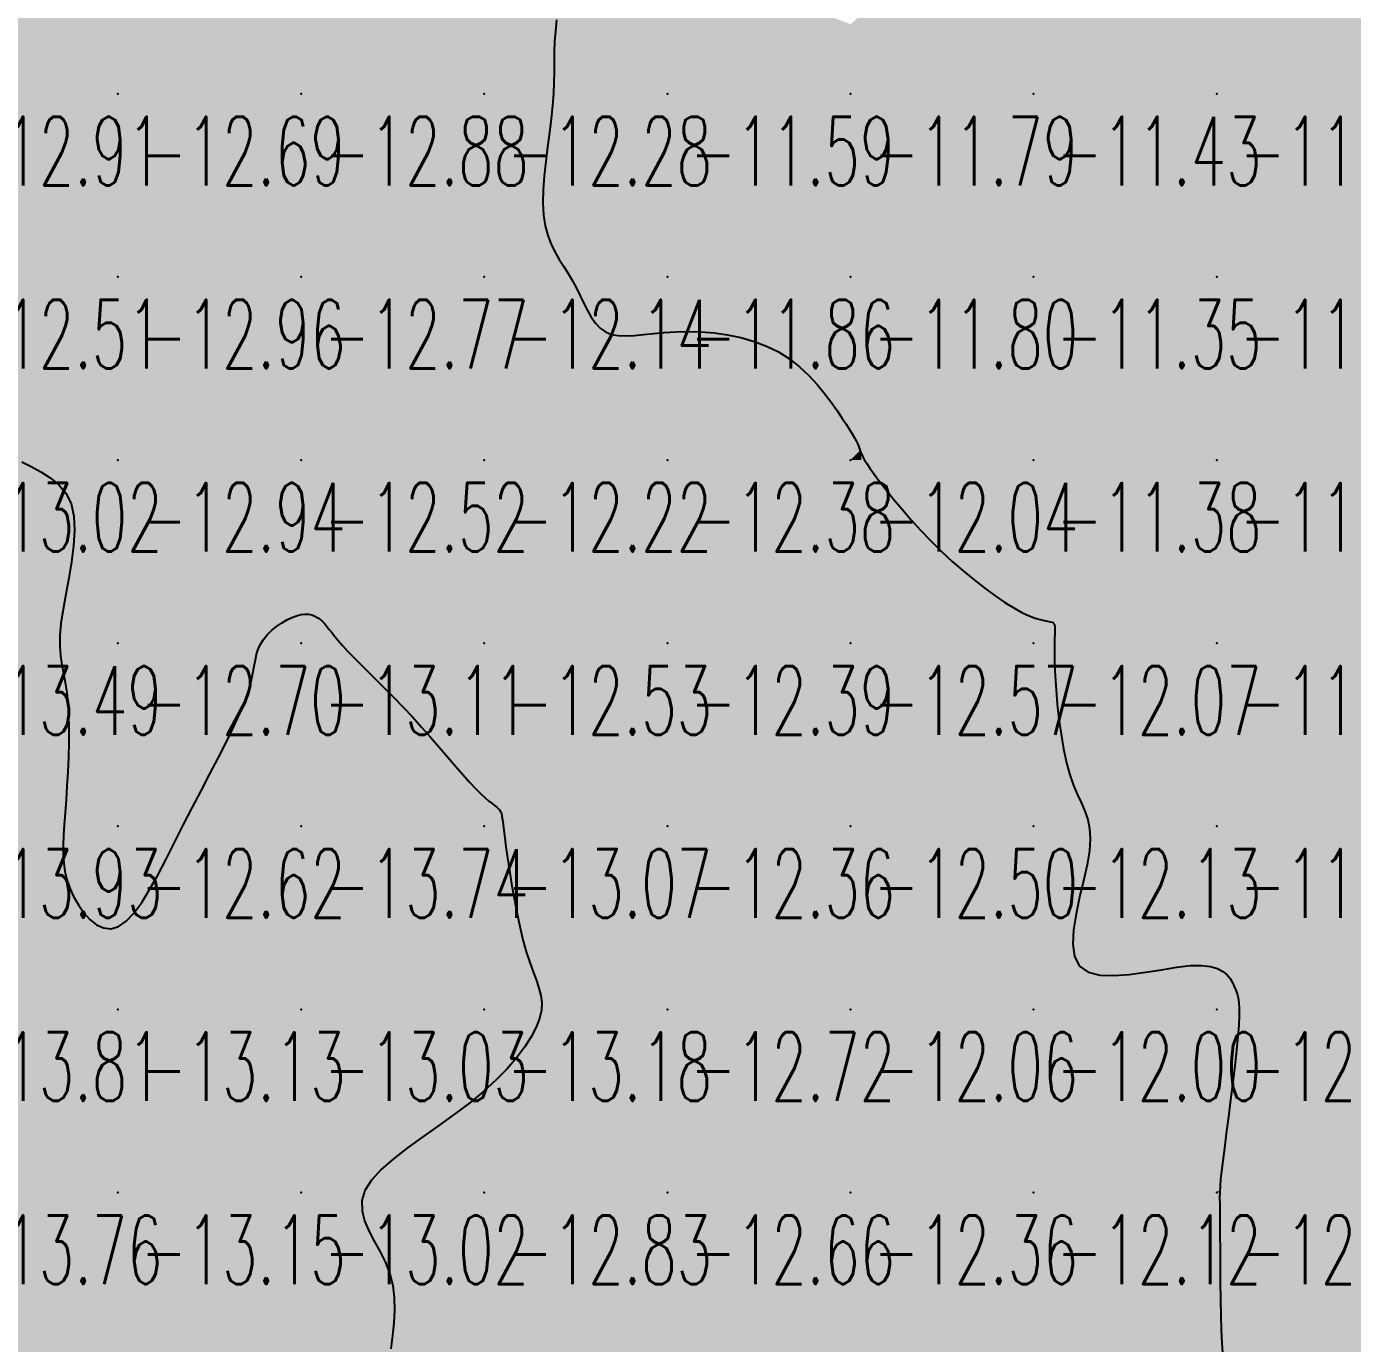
# Model space of a CAD drawing. Header units: millimetres. Extents: x 88261 to 90953, y 390274 to 392322.
# Drawn here: x 89835.3 to 89907.7, y 390839 to 390910.9 of the extents above; entities that cross this region are included whole.
import ezdxf
from ezdxf.enums import TextEntityAlignment as Align

# ---------------------------------------------------------------- set-up
doc = ezdxf.new("R2010")
doc.units = ezdxf.units.MM
doc.header["$LTSCALE"] = 25
for name, color, linetype in [('CN_03_00', 7, 'Continuous'), ('COTEAlt', 7, 'Continuous'), ('TN_COLORIAGE', 7, 'Continuous')]:
    doc.layers.add(name, color=color, linetype=linetype)
doc.styles.add('Simplex 1.0', font='Simplex.shx', dxfattribs={"width": 0.99, "height": 2.5})
doc.styles.get("Standard").update_dxf_attribs({"font": 'times.ttf'})

# ---------------------------------------------------------------- blocks, each defined once
blk = doc.blocks.new('COTE')
at = {"color": 0}
blk.add_point((0, 0), dxfattribs=at)
at = {"layer": 'COTEAlt'}
blk.add_attdef('ALT', text='', height=3.75, dxfattribs=at).set_placement((1.25, -1.25), align=Align.TOP_LEFT)

msp = doc.modelspace()

# ---------------------------------------------------------------- linework, layer by layer
at = {"layer": 'CN_03_00', "flags": 128}
for points, elevation in [([(89864.2, 390911.272), (89864.132, 390910.667), (89864.093, 390910.095), (89864.074, 390909.541), (89864.067, 390908.993), (89864.063, 390908.438), (89864.054, 390907.861), (89864.03, 390907.251), (89863.983, 390906.592), (89863.908, 390905.879), (89863.813, 390905.122), (89863.71, 390904.338), (89863.611, 390903.545), (89863.526, 390902.759), (89863.469, 390901.998), (89863.45, 390901.279), (89863.482, 390900.619), (89863.573, 390900.03), (89863.715, 390899.505), (89863.899, 390899.032), (89864.113, 390898.599), (89864.348, 390898.194), (89864.593, 390897.805), (89864.837, 390897.42), (89865.071, 390897.028), (89865.286, 390896.619), (89865.487, 390896.203), (89865.683, 390895.791), (89865.882, 390895.397), (89866.091, 390895.031), (89866.319, 390894.707), (89866.574, 390894.437), (89866.863, 390894.232), (89867.194, 390894.101), (89867.567, 390894.035), (89867.984, 390894.021), (89868.443, 390894.044), (89868.945, 390894.091), (89869.49, 390894.15), (89870.078, 390894.206), (89870.709, 390894.246), (89871.381, 390894.258), (89872.085, 390894.237), (89872.809, 390894.177), (89873.541, 390894.074), (89874.269, 390893.923), (89874.983, 390893.72), (89875.669, 390893.461), (89876.317, 390893.14), (89876.917, 390892.757), (89877.468, 390892.323), (89877.97, 390891.855), (89878.425, 390891.369), (89878.832, 390890.879), (89879.193, 390890.403), (89879.508, 390889.954), (89879.778, 390889.55), (89880.005, 390889.202), (89880.192, 390888.907), (89880.344, 390888.66), (89880.465, 390888.452), (89880.559, 390888.279), (89880.632, 390888.134), (89880.688, 390888.009), (89880.73, 390887.9), (89880.765, 390887.798), (89880.801, 390887.694), (89880.846, 390887.578), (89880.91, 390887.44), (89881.003, 390887.27), (89881.133, 390887.057), (89881.309, 390886.793), (89881.542, 390886.466), (89881.837, 390886.07), (89882.19, 390885.613), (89882.597, 390885.108), (89883.05, 390884.565), (89883.543, 390883.997), (89884.071, 390883.415), (89884.628, 390882.832), (89885.206, 390882.258), (89885.8, 390881.705), (89886.401, 390881.18), (89886.998, 390880.687), (89887.584, 390880.233), (89888.147, 390879.824), (89888.679, 390879.463), (89889.171, 390879.158), (89889.612, 390878.914), (89889.995, 390878.733), (89890.323, 390878.606), (89890.599, 390878.522), (89890.826, 390878.469), (89891.01, 390878.435), (89891.153, 390878.408), (89891.26, 390878.376), (89891.334, 390878.328), (89891.38, 390878.252), (89891.403, 390878.137), (89891.409, 390877.974), (89891.404, 390877.753), (89891.394, 390877.464), (89891.385, 390877.096), (89891.383, 390876.641), (89891.394, 390876.087), (89891.423, 390875.432), (89891.471, 390874.695), (89891.54, 390873.903), (89891.63, 390873.082), (89891.742, 390872.258), (89891.877, 390871.459), (89892.036, 390870.71), (89892.22, 390870.037), (89892.426, 390869.459), (89892.644, 390868.956), (89892.855, 390868.498), (89893.047, 390868.057), (89893.202, 390867.605), (89893.306, 390867.113), (89893.343, 390866.553), (89893.298, 390865.894), (89893.164, 390865.122), (89892.971, 390864.263), (89892.758, 390863.361), (89892.564, 390862.454), (89892.428, 390861.584), (89892.388, 390860.792), (89892.483, 390860.118), (89892.752, 390859.603), (89893.221, 390859.276), (89893.859, 390859.113), (89894.622, 390859.08), (89895.468, 390859.141), (89896.352, 390859.261), (89897.23, 390859.405), (89898.06, 390859.538), (89898.798, 390859.625), (89899.409, 390859.638), (89899.9, 390859.582), (89900.287, 390859.469), (89900.584, 390859.312), (89900.808, 390859.123), (89900.975, 390858.915), (89901.099, 390858.7), (89901.197, 390858.489), (89901.282, 390858.292), (89901.354, 390858.092), (89901.411, 390857.871), (89901.451, 390857.609), (89901.472, 390857.287), (89901.473, 390856.885), (89901.45, 390856.383), (89901.402, 390855.763), (89901.327, 390855.013), (89901.232, 390854.162), (89901.123, 390853.245), (89901.004, 390852.299), (89900.884, 390851.361), (89900.768, 390850.467), (89900.662, 390849.654), (89900.573, 390848.958), (89900.505, 390848.404), (89900.458, 390847.965), (89900.427, 390847.603), (89900.41, 390847.281), (89900.404, 390846.959), (89900.405, 390846.599), (89900.41, 390846.164), (89900.417, 390845.615), (89900.422, 390844.927), (89900.427, 390844.124), (89900.433, 390843.244), (89900.441, 390842.326), (89900.452, 390841.408), (89900.468, 390840.526), (89900.49, 390839.719), (89900.519, 390839.025), (89900.556, 390838.472)], -12), ([(89835.009, 390887.143), (89835.514, 390886.88), (89836.037, 390886.597), (89836.548, 390886.274), (89837.015, 390885.89), (89837.406, 390885.425), (89837.688, 390884.858), (89837.841, 390884.176), (89837.879, 390883.4), (89837.829, 390882.557), (89837.716, 390881.675), (89837.565, 390880.783), (89837.401, 390879.909), (89837.251, 390879.08), (89837.139, 390878.324), (89837.085, 390877.662), (89837.083, 390877.079), (89837.122, 390876.552), (89837.19, 390876.058), (89837.275, 390875.575), (89837.366, 390875.08), (89837.451, 390874.549), (89837.518, 390873.961), (89837.559, 390873.298), (89837.575, 390872.574), (89837.569, 390871.806), (89837.546, 390871.014), (89837.511, 390870.215), (89837.466, 390869.429), (89837.416, 390868.674), (89837.366, 390867.968), (89837.319, 390867.326), (89837.282, 390866.742), (89837.261, 390866.205), (89837.263, 390865.705), (89837.293, 390865.231), (89837.359, 390864.774), (89837.467, 390864.321), (89837.623, 390863.863), (89837.832, 390863.396), (89838.089, 390862.938), (89838.387, 390862.513), (89838.722, 390862.147), (89839.085, 390861.863), (89839.47, 390861.688), (89839.872, 390861.644), (89840.283, 390861.758), (89840.699, 390862.046), (89841.12, 390862.493), (89841.546, 390863.078), (89841.98, 390863.778), (89842.422, 390864.572), (89842.874, 390865.436), (89843.338, 390866.349), (89843.813, 390867.29), (89844.301, 390868.236), (89844.791, 390869.177), (89845.274, 390870.099), (89845.736, 390870.993), (89846.169, 390871.846), (89846.559, 390872.648), (89846.898, 390873.388), (89847.172, 390874.053), (89847.376, 390874.637), (89847.521, 390875.146), (89847.623, 390875.59), (89847.697, 390875.979), (89847.759, 390876.323), (89847.824, 390876.631), (89847.909, 390876.914), (89848.029, 390877.181), (89848.195, 390877.441), (89848.403, 390877.69), (89848.643, 390877.926), (89848.905, 390878.143), (89849.182, 390878.337), (89849.463, 390878.504), (89849.739, 390878.639), (89850.002, 390878.738), (89850.243, 390878.798), (89850.462, 390878.822), (89850.662, 390878.813), (89850.844, 390878.776), (89851.009, 390878.713), (89851.16, 390878.629), (89851.299, 390878.527), (89851.425, 390878.412), (89851.544, 390878.286), (89851.661, 390878.147), (89851.785, 390877.989), (89851.923, 390877.811), (89852.084, 390877.607), (89852.276, 390877.375), (89852.507, 390877.109), (89852.784, 390876.807), (89853.113, 390876.465), (89853.49, 390876.086), (89853.906, 390875.673), (89854.355, 390875.229), (89854.829, 390874.757), (89855.32, 390874.261), (89855.821, 390873.743), (89856.326, 390873.207), (89856.825, 390872.657), (89857.316, 390872.103), (89857.791, 390871.555), (89858.247, 390871.025), (89858.678, 390870.523), (89859.079, 390870.059), (89859.446, 390869.646), (89859.773, 390869.292), (89860.057, 390869.007), (89860.299, 390868.782), (89860.504, 390868.608), (89860.675, 390868.474), (89860.816, 390868.37), (89860.929, 390868.285), (89861.019, 390868.209), (89861.089, 390868.133), (89861.142, 390868.044), (89861.184, 390867.932), (89861.218, 390867.785), (89861.249, 390867.591), (89861.282, 390867.338), (89861.321, 390867.015), (89861.371, 390866.61), (89861.436, 390866.11), (89861.521, 390865.511), (89861.623, 390864.83), (89861.743, 390864.091), (89861.879, 390863.319), (89862.029, 390862.538), (89862.191, 390861.771), (89862.365, 390861.043), (89862.548, 390860.379), (89862.739, 390859.795), (89862.925, 390859.281), (89863.096, 390858.821), (89863.238, 390858.399), (89863.339, 390857.997), (89863.387, 390857.598), (89863.37, 390857.187), (89863.274, 390856.747), (89863.092, 390856.264), (89862.821, 390855.741), (89862.464, 390855.185), (89862.023, 390854.602), (89861.5, 390853.999), (89860.897, 390853.381), (89860.216, 390852.756), (89859.458, 390852.129), (89858.633, 390851.507), (89857.768, 390850.891), (89856.9, 390850.281), (89856.063, 390849.678), (89855.293, 390849.083), (89854.625, 390848.496), (89854.094, 390847.918), (89853.735, 390847.351), (89853.572, 390846.792), (89853.58, 390846.24), (89853.72, 390845.689), (89853.955, 390845.135), (89854.247, 390844.573), (89854.56, 390843.998), (89854.856, 390843.407), (89855.097, 390842.794), (89855.255, 390842.157), (89855.334, 390841.497), (89855.349, 390840.818), (89855.313, 390840.125), (89855.24, 390839.42), (89855.145, 390838.707)], -13)]:
    msp.add_lwpolyline(points, dxfattribs=dict(at, elevation=elevation))
at = {"layer": 'TN_COLORIAGE', "color": 211}
for points in [[(89830.249, 390907.239, -12.412), (89840.249, 390907.239, -12.412), (89840.249, 390917.239, -12.412)], [(89830.249, 390917.239, -12.412), (89830.249, 390907.239, -12.412), (89840.249, 390917.239, -12.412)], [(89840.249, 390907.239, -12.92), (89850.249, 390907.239, -12.92), (89850.249, 390917.239, -12.92)], [(89840.249, 390917.239, -12.92), (89840.249, 390907.239, -12.92), (89850.249, 390917.239, -12.92)], [(89850.249, 390907.239, -12.617), (89860.249, 390907.239, -12.617), (89860.249, 390917.239, -12.617)], [(89850.249, 390917.239, -12.617), (89850.249, 390907.239, -12.617), (89860.249, 390917.239, -12.617)], [(89860.249, 390917.239, -12), (89865.691, 390917.239, -12), (89860.249, 390907.239, -12), (89863.797, 390910.788, -12)], [(89863.797, 390910.788, -12.284), (89864.321, 390907.239, -12.284), (89860.249, 390907.239, -12.284)], [(89830.249, 390897.239, -12.693), (89840.249, 390897.239, -12.693), (89840.249, 390907.239, -12.693)], [(89830.249, 390907.239, -12.693), (89830.249, 390897.239, -12.693), (89840.249, 390907.239, -12.693)], [(89840.249, 390897.239, -12.883), (89850.249, 390897.239, -12.883), (89850.249, 390907.239, -12.883)], [(89840.249, 390907.239, -12.883), (89840.249, 390897.239, -12.883), (89850.249, 390907.239, -12.883)], [(89850.249, 390897.239, -12.284), (89860.249, 390897.239, -12.284), (89860.249, 390907.239, -12.284)], [(89850.249, 390907.239, -12.284), (89850.249, 390897.239, -12.284), (89860.249, 390907.239, -12.284)], [(89860.249, 390907.239, -12), (89864.321, 390907.239, -12), (89860.249, 390897.239, -12), (89862.819, 390899.809, -12)], [(89862.819, 390899.809, -12.143), (89865.299, 390897.239, -12.143), (89860.249, 390897.239, -12.143)], [(89834.06, 390891.05, -12.512), (89830.249, 390887.668, -12.512), (89840.249, 390897.239, -12.512), (89830.249, 390897.239, -12.512)], [(89834.06, 390891.05, -12.941), (89832.966, 390887.239, -12.941), (89840.249, 390897.239, -12.941), (89840.249, 390887.239, -12.941)], [(89840.249, 390887.239, -12.77), (89850.249, 390887.239, -12.77), (89850.249, 390897.239, -12.77)], [(89840.249, 390897.239, -12.77), (89840.249, 390887.239, -12.77), (89850.249, 390897.239, -12.77)], [(89850.249, 390887.239, -12.143), (89860.249, 390887.239, -12.143), (89860.249, 390897.239, -12.143)], [(89850.249, 390897.239, -12.143), (89850.249, 390887.239, -12.143), (89860.249, 390897.239, -12.143)], [(89860.249, 390887.239, -12), (89866.408, 390893.398, -12), (89860.249, 390897.239, -12), (89865.299, 390897.239, -12)], [(89870.249, 390887.239, -12), (89870.249, 390894.559, -12), (89860.249, 390887.239, -12), (89866.408, 390893.398, -12)], [(89876.852, 390893.842, -12.383), (89870.249, 390894.559, -12.383), (89870.249, 390887.239, -12.383)], [(89870.249, 390887.239, -12), (89876.852, 390893.842, -12), (89880.249, 390887.239, -12), (89880.249, 390888.912, -12)], [(89880.821, 390887.812, -12.04), (89880.249, 390888.912, -12.04), (89880.249, 390887.239, -12.04)], [(89880.821, 390887.812, -12.04), (89880.849, 390887.239, -12.04), (89880.249, 390887.239, -12.04)], [(89832.966, 390887.239, -12.941), (89839.176, 390886.167, -12.941), (89840.249, 390887.239, -12.941)], [(89839.176, 390886.167, -12.702), (89836.457, 390877.239, -12.702), (89840.249, 390887.239, -12.702), (89840.249, 390877.239, -12.702)], [(89847.489, 390877.239, -12.525), (89850.249, 390879.168, -12.525), (89840.249, 390877.239, -12.525), (89850.249, 390887.239, -12.525)], [(89840.249, 390887.239, -12.525), (89840.249, 390877.239, -12.525), (89850.249, 390887.239, -12.525)], [(89850.249, 390879.168, -12.225), (89851.526, 390878.517, -12.225), (89850.249, 390887.239, -12.225), (89860.249, 390887.239, -12.225)], [(89852.2, 390877.239, -12.225), (89851.526, 390878.517, -12.225), (89860.249, 390877.239, -12.225), (89860.249, 390887.239, -12.225)], [(89860.249, 390877.239, -12.383), (89870.249, 390877.239, -12.383), (89870.249, 390887.239, -12.383)], [(89860.249, 390887.239, -12.383), (89860.249, 390877.239, -12.383), (89870.249, 390887.239, -12.383)], [(89870.249, 390877.239, -12.04), (89880.249, 390877.239, -12.04), (89880.249, 390887.239, -12.04)], [(89870.249, 390887.239, -12.04), (89870.249, 390877.239, -12.04), (89880.249, 390887.239, -12.04)], [(89880.249, 390877.239, -12), (89885.035, 390882.026, -12), (89880.249, 390887.239, -12), (89880.849, 390887.239, -12)], [(89880.249, 390877.239, -12), (89885.035, 390882.026, -12), (89890.249, 390877.239, -12), (89890.249, 390878.206, -12)], [(89891.195, 390877.239, -12.066), (89891.64, 390878.631, -12.066), (89890.249, 390877.239, -12.066)], [(89890.249, 390878.206, -12.066), (89891.64, 390878.631, -12.066), (89890.249, 390877.239, -12.066)], [(89836.457, 390877.239, -12.702), (89837.831, 390874.821, -12.702), (89840.249, 390877.239, -12.702)], [(89837.831, 390874.821, -12.615), (89837.331, 390867.239, -12.615), (89840.249, 390877.239, -12.615), (89840.249, 390867.239, -12.615)], [(89847.489, 390877.239, -12.615), (89847.97, 390874.96, -12.615), (89840.249, 390877.239, -12.615), (89840.249, 390867.239, -12.615)], [(89852.2, 390877.239, -12.532), (89856.376, 390873.367, -12.532), (89860.249, 390877.239, -12.532)], [(89860.249, 390868.533, -12.532), (89856.376, 390873.367, -12.532), (89860.249, 390877.239, -12.532)], [(89860.249, 390868.533, -12.385), (89861.265, 390868.256, -12.385), (89860.249, 390877.239, -12.385), (89870.249, 390877.239, -12.385)], [(89861.265, 390868.256, -12.356), (89861.224, 390867.239, -12.356), (89870.249, 390877.239, -12.356), (89870.249, 390867.239, -12.356)], [(89870.249, 390867.239, -12.569), (89880.249, 390867.239, -12.569), (89880.249, 390877.239, -12.569)], [(89870.249, 390877.239, -12.569), (89870.249, 390867.239, -12.569), (89880.249, 390877.239, -12.569)], [(89880.249, 390867.239, -12.066), (89890.249, 390867.239, -12.066), (89890.249, 390877.239, -12.066)], [(89880.249, 390877.239, -12.066), (89880.249, 390867.239, -12.066), (89890.249, 390877.239, -12.066)], [(89890.249, 390867.239, -12), (89891.946, 390868.936, -12), (89890.249, 390877.239, -12), (89891.195, 390877.239, -12)], [(89847.97, 390874.96, -12.615), (89843.665, 390867.239, -12.615), (89840.249, 390867.239, -12.615)], [(89891.946, 390868.936, -12.13), (89894.34, 390867.239, -12.13), (89890.249, 390867.239, -12.13)], [(89840.249, 390859.82, -12.615), (89837.04, 390864.03, -12.615), (89840.249, 390867.239, -12.615)], [(89837.04, 390864.03, -12.615), (89837.331, 390867.239, -12.615), (89840.249, 390867.239, -12.615)], [(89840.249, 390859.82, -12.615), (89843.665, 390867.239, -12.615), (89840.249, 390867.239, -12.615)], [(89861.224, 390867.239, -12.356), (89862.458, 390859.449, -12.356), (89870.249, 390867.239, -12.356)], [(89864.235, 390857.239, -12.356), (89862.458, 390859.449, -12.356), (89870.249, 390857.239, -12.356), (89870.249, 390867.239, -12.356)], [(89870.249, 390857.239, -12.503), (89880.249, 390857.239, -12.503), (89880.249, 390867.239, -12.503)], [(89870.249, 390867.239, -12.503), (89870.249, 390857.239, -12.503), (89880.249, 390867.239, -12.503)], [(89880.249, 390857.239, -12.13), (89890.249, 390857.239, -12.13), (89890.249, 390867.239, -12.13)], [(89880.249, 390867.239, -12.13), (89880.249, 390857.239, -12.13), (89890.249, 390867.239, -12.13)], [(89890.249, 390867.239, -12), (89894.34, 390867.239, -12), (89890.249, 390857.239, -12), (89890.481, 390857.472, -12)], [(89900.249, 390857.239, -12), (89900.249, 390860.494, -12), (89890.249, 390857.239, -12), (89890.481, 390857.472, -12)], [(89901.31, 390858.301, -12.09), (89900.249, 390860.494, -12.09), (89900.249, 390857.239, -12.09)], [(89901.31, 390858.301, -12.09), (89901.693, 390857.239, -12.09), (89900.249, 390857.239, -12.09)], [(89860.249, 390847.239, -12.725), (89870.249, 390847.239, -12.725), (89870.249, 390857.239, -12.725)], [(89860.249, 390852.074, -12.725), (89864.235, 390857.239, -12.725), (89860.249, 390847.239, -12.725), (89870.249, 390857.239, -12.725)], [(89870.249, 390847.239, -12.06), (89880.249, 390847.239, -12.06), (89880.249, 390857.239, -12.06)], [(89870.249, 390857.239, -12.06), (89870.249, 390847.239, -12.06), (89880.249, 390857.239, -12.06)], [(89880.249, 390847.239, -12.004), (89890.249, 390847.239, -12.004), (89890.249, 390857.239, -12.004)], [(89880.249, 390857.239, -12.004), (89880.249, 390847.239, -12.004), (89890.249, 390857.239, -12.004)], [(89890.249, 390847.239, -12.09), (89900.249, 390847.239, -12.09), (89900.249, 390857.239, -12.09)], [(89890.249, 390857.239, -12.09), (89890.249, 390847.239, -12.09), (89900.249, 390857.239, -12.09)], [(89900.249, 390857.239, -12), (89901.693, 390857.239, -12), (89900.249, 390847.239, -12), (89900.327, 390847.317, -12)], [(89851.521, 390847.239, -12.829), (89860.249, 390852.074, -12.829), (89860.249, 390847.239, -12.829)], [(89851.521, 390847.239, -12.829), (89856.081, 390843.071, -12.829), (89860.249, 390847.239, -12.829)], [(89856.081, 390843.071, -12.707), (89854.74, 390837.239, -12.707), (89860.249, 390847.239, -12.707), (89860.249, 390837.239, -12.707)], [(89860.249, 390837.239, -12.66), (89870.249, 390837.239, -12.66), (89870.249, 390847.239, -12.66)], [(89860.249, 390847.239, -12.66), (89860.249, 390837.239, -12.66), (89870.249, 390847.239, -12.66)], [(89870.249, 390837.239, -12.36), (89880.249, 390837.239, -12.36), (89880.249, 390847.239, -12.36)], [(89870.249, 390847.239, -12.36), (89870.249, 390837.239, -12.36), (89880.249, 390847.239, -12.36)], [(89880.249, 390837.239, -12.124), (89890.249, 390837.239, -12.124), (89890.249, 390847.239, -12.124)], [(89880.249, 390847.239, -12.124), (89880.249, 390837.239, -12.124), (89890.249, 390847.239, -12.124)], [(89890.249, 390837.239, -12.004), (89900.249, 390837.239, -12.004), (89900.249, 390847.239, -12.004)], [(89890.249, 390847.239, -12.004), (89890.249, 390837.239, -12.004), (89900.249, 390847.239, -12.004)], [(89900.327, 390847.317, -12.004), (89900.437, 390847.239, -12.004), (89900.249, 390847.239, -12.004)], [(89900.249, 390847.239, -12), (89900.437, 390847.239, -12), (89900.249, 390837.239, -12), (89900.427, 390837.418, -12)]]:
    msp.add_solid(points, dxfattribs=at)
at = {"layer": 'TN_COLORIAGE', "color": 201}
for points in [[(89864.321, 390907.239, -11.484), (89863.797, 390910.788, -11.484), (89870.249, 390907.239, -11.484), (89870.249, 390917.239, -11.484)], [(89863.797, 390910.788, -11.484), (89865.691, 390917.239, -11.484), (89870.249, 390917.239, -11.484)], [(89875.757, 390912.748, -11.484), (89876.299, 390917.239, -11.484), (89870.249, 390907.239, -11.484), (89870.249, 390917.239, -11.484)], [(89880.249, 390907.239, -11.873), (89890.249, 390907.239, -11.873), (89890.249, 390917.239, -11.873)], [(89887.519, 390917.239, -11.793), (89880.249, 390911.038, -11.793), (89890.249, 390917.239, -11.793), (89880.249, 390907.239, -11.793)], [(89890.249, 390907.239, -11.287), (89900.249, 390907.239, -11.287), (89900.249, 390917.239, -11.287)], [(89890.249, 390917.239, -11.287), (89890.249, 390907.239, -11.287), (89900.249, 390917.239, -11.287)], [(89900.249, 390907.239, -11.341), (89910.249, 390907.239, -11.341), (89910.249, 390917.239, -11.341)], [(89900.249, 390917.239, -11.341), (89900.249, 390907.239, -11.341), (89910.249, 390917.239, -11.341)], [(89880.249, 390911.038, -11.586), (89875.757, 390912.748, -11.586), (89880.249, 390907.239, -11.586), (89870.249, 390907.239, -11.586)], [(89865.299, 390897.239, -11.586), (89862.819, 390899.809, -11.586), (89870.249, 390897.239, -11.586), (89870.249, 390907.239, -11.586)], [(89862.819, 390899.809, -11.586), (89864.321, 390907.239, -11.586), (89870.249, 390907.239, -11.586)], [(89870.249, 390897.239, -11.793), (89880.249, 390897.239, -11.793), (89880.249, 390907.239, -11.793)], [(89870.249, 390907.239, -11.793), (89870.249, 390897.239, -11.793), (89880.249, 390907.239, -11.793)], [(89880.249, 390897.239, -11.429), (89890.249, 390897.239, -11.429), (89890.249, 390907.239, -11.429)], [(89880.249, 390907.239, -11.429), (89880.249, 390897.239, -11.429), (89890.249, 390907.239, -11.429)], [(89890.249, 390897.239, -11.803), (89900.249, 390897.239, -11.803), (89900.249, 390907.239, -11.803)], [(89890.249, 390907.239, -11.803), (89890.249, 390897.239, -11.803), (89900.249, 390907.239, -11.803)], [(89900.249, 390897.239, -11.526), (89910.249, 390897.239, -11.526), (89910.249, 390907.239, -11.526)], [(89900.249, 390907.239, -11.526), (89900.249, 390897.239, -11.526), (89910.249, 390907.239, -11.526)], [(89865.299, 390897.239, -11.86), (89866.408, 390893.398, -11.86), (89870.249, 390897.239, -11.86)], [(89866.408, 390893.398, -11.86), (89870.249, 390894.559, -11.86), (89870.249, 390897.239, -11.86)], [(89870.249, 390894.559, -11.803), (89876.852, 390893.842, -11.803), (89870.249, 390897.239, -11.803), (89880.249, 390897.239, -11.803)], [(89880.249, 390888.912, -11.803), (89876.852, 390893.842, -11.803), (89880.249, 390897.239, -11.803)], [(89880.249, 390888.912, -11.349), (89880.821, 390887.812, -11.349), (89880.249, 390897.239, -11.349), (89890.249, 390897.239, -11.349)], [(89880.849, 390887.239, -11.349), (89880.821, 390887.812, -11.349), (89890.249, 390887.239, -11.349), (89890.249, 390897.239, -11.349)], [(89890.249, 390887.239, -11.671), (89900.249, 390887.239, -11.671), (89900.249, 390897.239, -11.671)], [(89890.249, 390897.239, -11.671), (89890.249, 390887.239, -11.671), (89900.249, 390897.239, -11.671)], [(89900.249, 390887.239, -11.449), (89910.249, 390887.239, -11.449), (89910.249, 390897.239, -11.449)], [(89900.249, 390897.239, -11.449), (89900.249, 390887.239, -11.449), (89910.249, 390897.239, -11.449)], [(89880.849, 390887.239, -11.38), (89885.035, 390882.026, -11.38), (89890.249, 390887.239, -11.38)], [(89890.249, 390878.206, -11.38), (89885.035, 390882.026, -11.38), (89890.249, 390887.239, -11.38)], [(89891.64, 390878.631, -11.38), (89890.249, 390878.206, -11.38), (89900.249, 390887.239, -11.38), (89890.249, 390887.239, -11.38)], [(89891.64, 390878.631, -11.365), (89891.195, 390877.239, -11.365), (89900.249, 390887.239, -11.365), (89900.249, 390877.239, -11.365)], [(89900.249, 390877.239, -11.574), (89910.249, 390877.239, -11.574), (89910.249, 390887.239, -11.574)], [(89900.249, 390887.239, -11.574), (89900.249, 390877.239, -11.574), (89910.249, 390887.239, -11.574)], [(89891.195, 390877.239, -11.365), (89891.946, 390868.936, -11.365), (89900.249, 390877.239, -11.365)], [(89894.34, 390867.239, -11.365), (89891.946, 390868.936, -11.365), (89900.249, 390867.239, -11.365), (89900.249, 390877.239, -11.365)], [(89900.249, 390867.239, -11.791), (89910.249, 390867.239, -11.791), (89910.249, 390877.239, -11.791)], [(89900.249, 390877.239, -11.791), (89900.249, 390867.239, -11.791), (89910.249, 390877.239, -11.791)], [(89890.481, 390857.472, -11.813), (89900.249, 390860.494, -11.813), (89900.249, 390867.239, -11.813)], [(89890.481, 390857.472, -11.813), (89894.34, 390867.239, -11.813), (89900.249, 390867.239, -11.813)], [(89900.249, 390860.494, -11.239), (89901.31, 390858.301, -11.239), (89900.249, 390867.239, -11.239), (89910.249, 390867.239, -11.239)], [(89901.693, 390857.239, -11.239), (89901.31, 390858.301, -11.239), (89910.249, 390857.239, -11.239), (89910.249, 390867.239, -11.239)], [(89900.437, 390847.239, -11.464), (89900.327, 390847.317, -11.464), (89910.249, 390847.239, -11.464), (89910.249, 390857.239, -11.464)], [(89900.327, 390847.317, -11.464), (89901.693, 390857.239, -11.464), (89910.249, 390857.239, -11.464)], [(89900.968, 390837.239, -11.78), (89900.427, 390837.418, -11.78), (89910.249, 390837.239, -11.78), (89910.249, 390847.239, -11.78)], [(89900.427, 390837.418, -11.78), (89900.437, 390847.239, -11.78), (89910.249, 390847.239, -11.78)]]:
    msp.add_solid(points, dxfattribs=at)
at = {"layer": 'TN_COLORIAGE', "color": 221}
for points in [[(89830.249, 390877.239, -13), (89839.176, 390886.167, -13), (89830.249, 390887.239, -13), (89832.966, 390887.239, -13)], [(89836.457, 390877.239, -13.487), (89839.176, 390886.167, -13.487), (89830.249, 390877.239, -13.487)], [(89850.249, 390879.168, -13.114), (89847.489, 390877.239, -13.114), (89850.249, 390877.239, -13.114)], [(89851.526, 390878.517, -13.114), (89850.249, 390879.168, -13.114), (89850.249, 390877.239, -13.114)], [(89851.526, 390878.517, -13.114), (89852.2, 390877.239, -13.114), (89850.249, 390877.239, -13.114)], [(89830.249, 390867.239, -13), (89837.831, 390874.821, -13), (89830.249, 390877.239, -13), (89836.457, 390877.239, -13)], [(89850.249, 390867.239, -13), (89843.665, 390867.239, -13), (89850.249, 390877.239, -13), (89847.97, 390874.96, -13)], [(89847.97, 390874.96, -13.114), (89847.489, 390877.239, -13.114), (89850.249, 390877.239, -13.114)], [(89850.249, 390867.239, -13), (89856.376, 390873.367, -13), (89850.249, 390877.239, -13), (89852.2, 390877.239, -13)], [(89837.331, 390867.239, -13.934), (89837.831, 390874.821, -13.934), (89830.249, 390867.239, -13.934)], [(89850.249, 390867.239, -13), (89856.376, 390873.367, -13), (89860.249, 390867.239, -13), (89860.249, 390868.533, -13)], [(89861.265, 390868.256, -13.07), (89860.249, 390868.533, -13.07), (89860.249, 390867.239, -13.07)], [(89861.224, 390867.239, -13.07), (89861.265, 390868.256, -13.07), (89860.249, 390867.239, -13.07)], [(89830.249, 390867.239, -13), (89837.331, 390867.239, -13), (89830.249, 390857.239, -13), (89837.04, 390864.03, -13)], [(89840.249, 390857.239, -13.741), (89850.249, 390857.239, -13.741), (89850.249, 390867.239, -13.741)], [(89850.249, 390867.239, -13), (89843.665, 390867.239, -13), (89840.249, 390857.239, -13), (89840.249, 390859.82, -13)], [(89850.249, 390857.239, -13.07), (89860.249, 390857.239, -13.07), (89860.249, 390867.239, -13.07)], [(89850.249, 390867.239, -13.07), (89850.249, 390857.239, -13.07), (89860.249, 390867.239, -13.07)], [(89860.249, 390857.239, -13), (89862.458, 390859.449, -13), (89860.249, 390867.239, -13), (89861.224, 390867.239, -13)], [(89830.249, 390857.239, -13), (89837.04, 390864.03, -13), (89840.249, 390857.239, -13), (89840.249, 390859.82, -13)], [(89862.458, 390859.449, -13.183), (89864.235, 390857.239, -13.183), (89860.249, 390857.239, -13.183)], [(89830.249, 390847.239, -13.134), (89840.249, 390847.239, -13.134), (89840.249, 390857.239, -13.134)], [(89830.249, 390857.239, -13.134), (89830.249, 390847.239, -13.134), (89840.249, 390857.239, -13.134)], [(89840.249, 390847.239, -13.034), (89850.249, 390847.239, -13.034), (89850.249, 390857.239, -13.034)], [(89840.249, 390857.239, -13.034), (89840.249, 390847.239, -13.034), (89850.249, 390857.239, -13.034)], [(89860.249, 390857.239, -13), (89860.249, 390852.074, -13), (89850.249, 390847.239, -13), (89851.521, 390847.239, -13)], [(89850.249, 390857.239, -13.183), (89850.249, 390847.239, -13.183), (89860.249, 390857.239, -13.183)], [(89864.235, 390857.239, -13.183), (89860.249, 390852.074, -13.183), (89860.249, 390857.239, -13.183)], [(89830.249, 390837.239, -13.151), (89840.249, 390837.239, -13.151), (89840.249, 390847.239, -13.151)], [(89830.249, 390847.239, -13.151), (89830.249, 390837.239, -13.151), (89840.249, 390847.239, -13.151)], [(89840.249, 390837.239, -13.025), (89850.249, 390837.239, -13.025), (89850.249, 390847.239, -13.025)], [(89840.249, 390847.239, -13.025), (89840.249, 390837.239, -13.025), (89850.249, 390847.239, -13.025)], [(89850.249, 390837.239, -13), (89856.081, 390843.071, -13), (89850.249, 390847.239, -13), (89851.521, 390847.239, -13)], [(89854.74, 390837.239, -13.239), (89856.081, 390843.071, -13.239), (89850.249, 390837.239, -13.239)]]:
    msp.add_solid(points, dxfattribs=at)

# ---------------------------------------------------------------- block references
at = {"layer": 'COTEAlt'}
ref = msp.add_blockref('COTE', (89830.249, 390907.239), dxfattribs=at)
ref.add_attrib('ALT', '-12.91', dxfattribs={"height": 3.75, "style": 'Simplex 1.0', "width": 0.6}).set_placement((89831.499, 390905.989), align=Align.TOP_LEFT)
ref = msp.add_blockref('COTE', (89840.249, 390907.239), dxfattribs=at)
ref.add_attrib('ALT', '-12.69', dxfattribs={"height": 3.75, "style": 'Simplex 1.0', "width": 0.6}).set_placement((89841.499, 390905.989), align=Align.TOP_LEFT)
ref = msp.add_blockref('COTE', (89850.249, 390907.239), dxfattribs=at)
ref.add_attrib('ALT', '-12.88', dxfattribs={"height": 3.75, "style": 'Simplex 1.0', "width": 0.6}).set_placement((89851.499, 390905.989), align=Align.TOP_LEFT)
ref = msp.add_blockref('COTE', (89860.249, 390907.239), dxfattribs=at)
ref.add_attrib('ALT', '-12.28', dxfattribs={"height": 3.75, "style": 'Simplex 1.0', "width": 0.6}).set_placement((89861.499, 390905.989), align=Align.TOP_LEFT)
ref = msp.add_blockref('COTE', (89870.249, 390907.239), dxfattribs=at)
ref.add_attrib('ALT', '-11.59', dxfattribs={"height": 3.75, "style": 'Simplex 1.0', "width": 0.6}).set_placement((89871.499, 390905.989), align=Align.TOP_LEFT)
ref = msp.add_blockref('COTE', (89880.249, 390907.239), dxfattribs=at)
ref.add_attrib('ALT', '-11.79', dxfattribs={"height": 3.75, "style": 'Simplex 1.0', "width": 0.6}).set_placement((89881.499, 390905.989), align=Align.TOP_LEFT)
ref = msp.add_blockref('COTE', (89890.249, 390907.239), dxfattribs=at)
ref.add_attrib('ALT', '-11.43', dxfattribs={"height": 3.75, "style": 'Simplex 1.0', "width": 0.6}).set_placement((89891.499, 390905.989), align=Align.TOP_LEFT)
ref = msp.add_blockref('COTE', (89900.249, 390907.239), dxfattribs=at)
ref.add_attrib('ALT', '-11.80', dxfattribs={"height": 3.75, "style": 'Simplex 1.0', "width": 0.6}).set_placement((89901.499, 390905.989), align=Align.TOP_LEFT)
ref = msp.add_blockref('COTE', (89830.249, 390897.239), dxfattribs=at)
ref.add_attrib('ALT', '-12.51', dxfattribs={"height": 3.75, "style": 'Simplex 1.0', "width": 0.6}).set_placement((89831.499, 390895.989), align=Align.TOP_LEFT)
ref = msp.add_blockref('COTE', (89840.249, 390897.239), dxfattribs=at)
ref.add_attrib('ALT', '-12.96', dxfattribs={"height": 3.75, "style": 'Simplex 1.0', "width": 0.6}).set_placement((89841.499, 390895.989), align=Align.TOP_LEFT)
ref = msp.add_blockref('COTE', (89850.249, 390897.239), dxfattribs=at)
ref.add_attrib('ALT', '-12.77', dxfattribs={"height": 3.75, "style": 'Simplex 1.0', "width": 0.6}).set_placement((89851.499, 390895.989), align=Align.TOP_LEFT)
ref = msp.add_blockref('COTE', (89860.249, 390897.239), dxfattribs=at)
ref.add_attrib('ALT', '-12.14', dxfattribs={"height": 3.75, "style": 'Simplex 1.0', "width": 0.6}).set_placement((89861.499, 390895.989), align=Align.TOP_LEFT)
ref = msp.add_blockref('COTE', (89870.249, 390897.239), dxfattribs=at)
ref.add_attrib('ALT', '-11.86', dxfattribs={"height": 3.75, "style": 'Simplex 1.0', "width": 0.6}).set_placement((89871.499, 390895.989), align=Align.TOP_LEFT)
ref = msp.add_blockref('COTE', (89880.249, 390897.239), dxfattribs=at)
ref.add_attrib('ALT', '-11.80', dxfattribs={"height": 3.75, "style": 'Simplex 1.0', "width": 0.6}).set_placement((89881.499, 390895.989), align=Align.TOP_LEFT)
ref = msp.add_blockref('COTE', (89890.249, 390897.239), dxfattribs=at)
ref.add_attrib('ALT', '-11.35', dxfattribs={"height": 3.75, "style": 'Simplex 1.0', "width": 0.6}).set_placement((89891.499, 390895.989), align=Align.TOP_LEFT)
ref = msp.add_blockref('COTE', (89900.249, 390897.239), dxfattribs=at)
ref.add_attrib('ALT', '-11.67', dxfattribs={"height": 3.75, "style": 'Simplex 1.0', "width": 0.6}).set_placement((89901.499, 390895.989), align=Align.TOP_LEFT)
ref = msp.add_blockref('COTE', (89830.249, 390887.239), dxfattribs=at)
ref.add_attrib('ALT', '-13.02', dxfattribs={"height": 3.75, "style": 'Simplex 1.0', "width": 0.6}).set_placement((89831.499, 390885.989), align=Align.TOP_LEFT)
ref = msp.add_blockref('COTE', (89840.249, 390887.239), dxfattribs=at)
ref.add_attrib('ALT', '-12.94', dxfattribs={"height": 3.75, "style": 'Simplex 1.0', "width": 0.6}).set_placement((89841.499, 390885.989), align=Align.TOP_LEFT)
ref = msp.add_blockref('COTE', (89850.249, 390887.239), dxfattribs=at)
ref.add_attrib('ALT', '-12.52', dxfattribs={"height": 3.75, "style": 'Simplex 1.0', "width": 0.6}).set_placement((89851.499, 390885.989), align=Align.TOP_LEFT)
ref = msp.add_blockref('COTE', (89860.249, 390887.239), dxfattribs=at)
ref.add_attrib('ALT', '-12.22', dxfattribs={"height": 3.75, "style": 'Simplex 1.0', "width": 0.6}).set_placement((89861.499, 390885.989), align=Align.TOP_LEFT)
ref = msp.add_blockref('COTE', (89870.249, 390887.239), dxfattribs=at)
ref.add_attrib('ALT', '-12.38', dxfattribs={"height": 3.75, "style": 'Simplex 1.0', "width": 0.6}).set_placement((89871.499, 390885.989), align=Align.TOP_LEFT)
ref = msp.add_blockref('COTE', (89880.249, 390887.239), dxfattribs=at)
ref.add_attrib('ALT', '-12.04', dxfattribs={"height": 3.75, "style": 'Simplex 1.0', "width": 0.6}).set_placement((89881.499, 390885.989), align=Align.TOP_LEFT)
ref = msp.add_blockref('COTE', (89890.249, 390887.239), dxfattribs=at)
ref.add_attrib('ALT', '-11.38', dxfattribs={"height": 3.75, "style": 'Simplex 1.0', "width": 0.6}).set_placement((89891.499, 390885.989), align=Align.TOP_LEFT)
ref = msp.add_blockref('COTE', (89900.249, 390887.239), dxfattribs=at)
ref.add_attrib('ALT', '-11.59', dxfattribs={"height": 3.75, "style": 'Simplex 1.0', "width": 0.6}).set_placement((89901.499, 390885.989), align=Align.TOP_LEFT)
ref = msp.add_blockref('COTE', (89830.249, 390877.239), dxfattribs=at)
ref.add_attrib('ALT', '-13.49', dxfattribs={"height": 3.75, "style": 'Simplex 1.0', "width": 0.6}).set_placement((89831.499, 390875.989), align=Align.TOP_LEFT)
ref = msp.add_blockref('COTE', (89840.249, 390877.239), dxfattribs=at)
ref.add_attrib('ALT', '-12.70', dxfattribs={"height": 3.75, "style": 'Simplex 1.0', "width": 0.6}).set_placement((89841.499, 390875.989), align=Align.TOP_LEFT)
ref = msp.add_blockref('COTE', (89850.249, 390877.239), dxfattribs=at)
ref.add_attrib('ALT', '-13.11', dxfattribs={"height": 3.75, "style": 'Simplex 1.0', "width": 0.6}).set_placement((89851.499, 390875.989), align=Align.TOP_LEFT)
ref = msp.add_blockref('COTE', (89860.249, 390877.239), dxfattribs=at)
ref.add_attrib('ALT', '-12.53', dxfattribs={"height": 3.75, "style": 'Simplex 1.0', "width": 0.6}).set_placement((89861.499, 390875.989), align=Align.TOP_LEFT)
ref = msp.add_blockref('COTE', (89870.249, 390877.239), dxfattribs=at)
ref.add_attrib('ALT', '-12.39', dxfattribs={"height": 3.75, "style": 'Simplex 1.0', "width": 0.6}).set_placement((89871.499, 390875.989), align=Align.TOP_LEFT)
ref = msp.add_blockref('COTE', (89880.249, 390877.239), dxfattribs=at)
ref.add_attrib('ALT', '-12.57', dxfattribs={"height": 3.75, "style": 'Simplex 1.0', "width": 0.6}).set_placement((89881.499, 390875.989), align=Align.TOP_LEFT)
ref = msp.add_blockref('COTE', (89890.249, 390877.239), dxfattribs=at)
ref.add_attrib('ALT', '-12.07', dxfattribs={"height": 3.75, "style": 'Simplex 1.0', "width": 0.6}).set_placement((89891.499, 390875.989), align=Align.TOP_LEFT)
ref = msp.add_blockref('COTE', (89900.249, 390877.239), dxfattribs=at)
ref.add_attrib('ALT', '-11.37', dxfattribs={"height": 3.75, "style": 'Simplex 1.0', "width": 0.6}).set_placement((89901.499, 390875.989), align=Align.TOP_LEFT)
ref = msp.add_blockref('COTE', (89830.249, 390867.239), dxfattribs=at)
ref.add_attrib('ALT', '-13.93', dxfattribs={"height": 3.75, "style": 'Simplex 1.0', "width": 0.6}).set_placement((89831.499, 390865.989), align=Align.TOP_LEFT)
ref = msp.add_blockref('COTE', (89840.249, 390867.239), dxfattribs=at)
ref.add_attrib('ALT', '-12.62', dxfattribs={"height": 3.75, "style": 'Simplex 1.0', "width": 0.6}).set_placement((89841.499, 390865.989), align=Align.TOP_LEFT)
ref = msp.add_blockref('COTE', (89850.249, 390867.239), dxfattribs=at)
ref.add_attrib('ALT', '-13.74', dxfattribs={"height": 3.75, "style": 'Simplex 1.0', "width": 0.6}).set_placement((89851.499, 390865.989), align=Align.TOP_LEFT)
ref = msp.add_blockref('COTE', (89860.249, 390867.239), dxfattribs=at)
ref.add_attrib('ALT', '-13.07', dxfattribs={"height": 3.75, "style": 'Simplex 1.0', "width": 0.6}).set_placement((89861.499, 390865.989), align=Align.TOP_LEFT)
ref = msp.add_blockref('COTE', (89870.249, 390867.239), dxfattribs=at)
ref.add_attrib('ALT', '-12.36', dxfattribs={"height": 3.75, "style": 'Simplex 1.0', "width": 0.6}).set_placement((89871.499, 390865.989), align=Align.TOP_LEFT)
ref = msp.add_blockref('COTE', (89880.249, 390867.239), dxfattribs=at)
ref.add_attrib('ALT', '-12.50', dxfattribs={"height": 3.75, "style": 'Simplex 1.0', "width": 0.6}).set_placement((89881.499, 390865.989), align=Align.TOP_LEFT)
ref = msp.add_blockref('COTE', (89890.249, 390867.239), dxfattribs=at)
ref.add_attrib('ALT', '-12.13', dxfattribs={"height": 3.75, "style": 'Simplex 1.0', "width": 0.6}).set_placement((89891.499, 390865.989), align=Align.TOP_LEFT)
ref = msp.add_blockref('COTE', (89900.249, 390867.239), dxfattribs=at)
ref.add_attrib('ALT', '-11.81', dxfattribs={"height": 3.75, "style": 'Simplex 1.0', "width": 0.6}).set_placement((89901.499, 390865.989), align=Align.TOP_LEFT)
ref = msp.add_blockref('COTE', (89830.249, 390857.239), dxfattribs=at)
ref.add_attrib('ALT', '-13.81', dxfattribs={"height": 3.75, "style": 'Simplex 1.0', "width": 0.6}).set_placement((89831.499, 390855.989), align=Align.TOP_LEFT)
ref = msp.add_blockref('COTE', (89840.249, 390857.239), dxfattribs=at)
ref.add_attrib('ALT', '-13.13', dxfattribs={"height": 3.75, "style": 'Simplex 1.0', "width": 0.6}).set_placement((89841.499, 390855.989), align=Align.TOP_LEFT)
ref = msp.add_blockref('COTE', (89850.249, 390857.239), dxfattribs=at)
ref.add_attrib('ALT', '-13.03', dxfattribs={"height": 3.75, "style": 'Simplex 1.0', "width": 0.6}).set_placement((89851.499, 390855.989), align=Align.TOP_LEFT)
ref = msp.add_blockref('COTE', (89860.249, 390857.239), dxfattribs=at)
ref.add_attrib('ALT', '-13.18', dxfattribs={"height": 3.75, "style": 'Simplex 1.0', "width": 0.6}).set_placement((89861.499, 390855.989), align=Align.TOP_LEFT)
ref = msp.add_blockref('COTE', (89870.249, 390857.239), dxfattribs=at)
ref.add_attrib('ALT', '-12.72', dxfattribs={"height": 3.75, "style": 'Simplex 1.0', "width": 0.6}).set_placement((89871.499, 390855.989), align=Align.TOP_LEFT)
ref = msp.add_blockref('COTE', (89880.249, 390857.239), dxfattribs=at)
ref.add_attrib('ALT', '-12.06', dxfattribs={"height": 3.75, "style": 'Simplex 1.0', "width": 0.6}).set_placement((89881.499, 390855.989), align=Align.TOP_LEFT)
ref = msp.add_blockref('COTE', (89890.249, 390857.239), dxfattribs=at)
ref.add_attrib('ALT', '-12.00', dxfattribs={"height": 3.75, "style": 'Simplex 1.0', "width": 0.6}).set_placement((89891.499, 390855.989), align=Align.TOP_LEFT)
ref = msp.add_blockref('COTE', (89900.249, 390857.239), dxfattribs=at)
ref.add_attrib('ALT', '-12.09', dxfattribs={"height": 3.75, "style": 'Simplex 1.0', "width": 0.6}).set_placement((89901.499, 390855.989), align=Align.TOP_LEFT)
ref = msp.add_blockref('COTE', (89830.249, 390847.239), dxfattribs=at)
ref.add_attrib('ALT', '-13.76', dxfattribs={"height": 3.75, "style": 'Simplex 1.0', "width": 0.6}).set_placement((89831.499, 390845.989), align=Align.TOP_LEFT)
ref = msp.add_blockref('COTE', (89840.249, 390847.239), dxfattribs=at)
ref.add_attrib('ALT', '-13.15', dxfattribs={"height": 3.75, "style": 'Simplex 1.0', "width": 0.6}).set_placement((89841.499, 390845.989), align=Align.TOP_LEFT)
ref = msp.add_blockref('COTE', (89850.249, 390847.239), dxfattribs=at)
ref.add_attrib('ALT', '-13.02', dxfattribs={"height": 3.75, "style": 'Simplex 1.0', "width": 0.6}).set_placement((89851.499, 390845.989), align=Align.TOP_LEFT)
ref = msp.add_blockref('COTE', (89860.249, 390847.239), dxfattribs=at)
ref.add_attrib('ALT', '-12.83', dxfattribs={"height": 3.75, "style": 'Simplex 1.0', "width": 0.6}).set_placement((89861.499, 390845.989), align=Align.TOP_LEFT)
ref = msp.add_blockref('COTE', (89870.249, 390847.239), dxfattribs=at)
ref.add_attrib('ALT', '-12.66', dxfattribs={"height": 3.75, "style": 'Simplex 1.0', "width": 0.6}).set_placement((89871.499, 390845.989), align=Align.TOP_LEFT)
ref = msp.add_blockref('COTE', (89880.249, 390847.239), dxfattribs=at)
ref.add_attrib('ALT', '-12.36', dxfattribs={"height": 3.75, "style": 'Simplex 1.0', "width": 0.6}).set_placement((89881.499, 390845.989), align=Align.TOP_LEFT)
ref = msp.add_blockref('COTE', (89890.249, 390847.239), dxfattribs=at)
ref.add_attrib('ALT', '-12.12', dxfattribs={"height": 3.75, "style": 'Simplex 1.0', "width": 0.6}).set_placement((89891.499, 390845.989), align=Align.TOP_LEFT)
ref = msp.add_blockref('COTE', (89900.249, 390847.239), dxfattribs=at)
ref.add_attrib('ALT', '-12.00', dxfattribs={"height": 3.75, "style": 'Simplex 1.0', "width": 0.6}).set_placement((89901.499, 390845.989), align=Align.TOP_LEFT)

doc.saveas('drawing.dxf')
